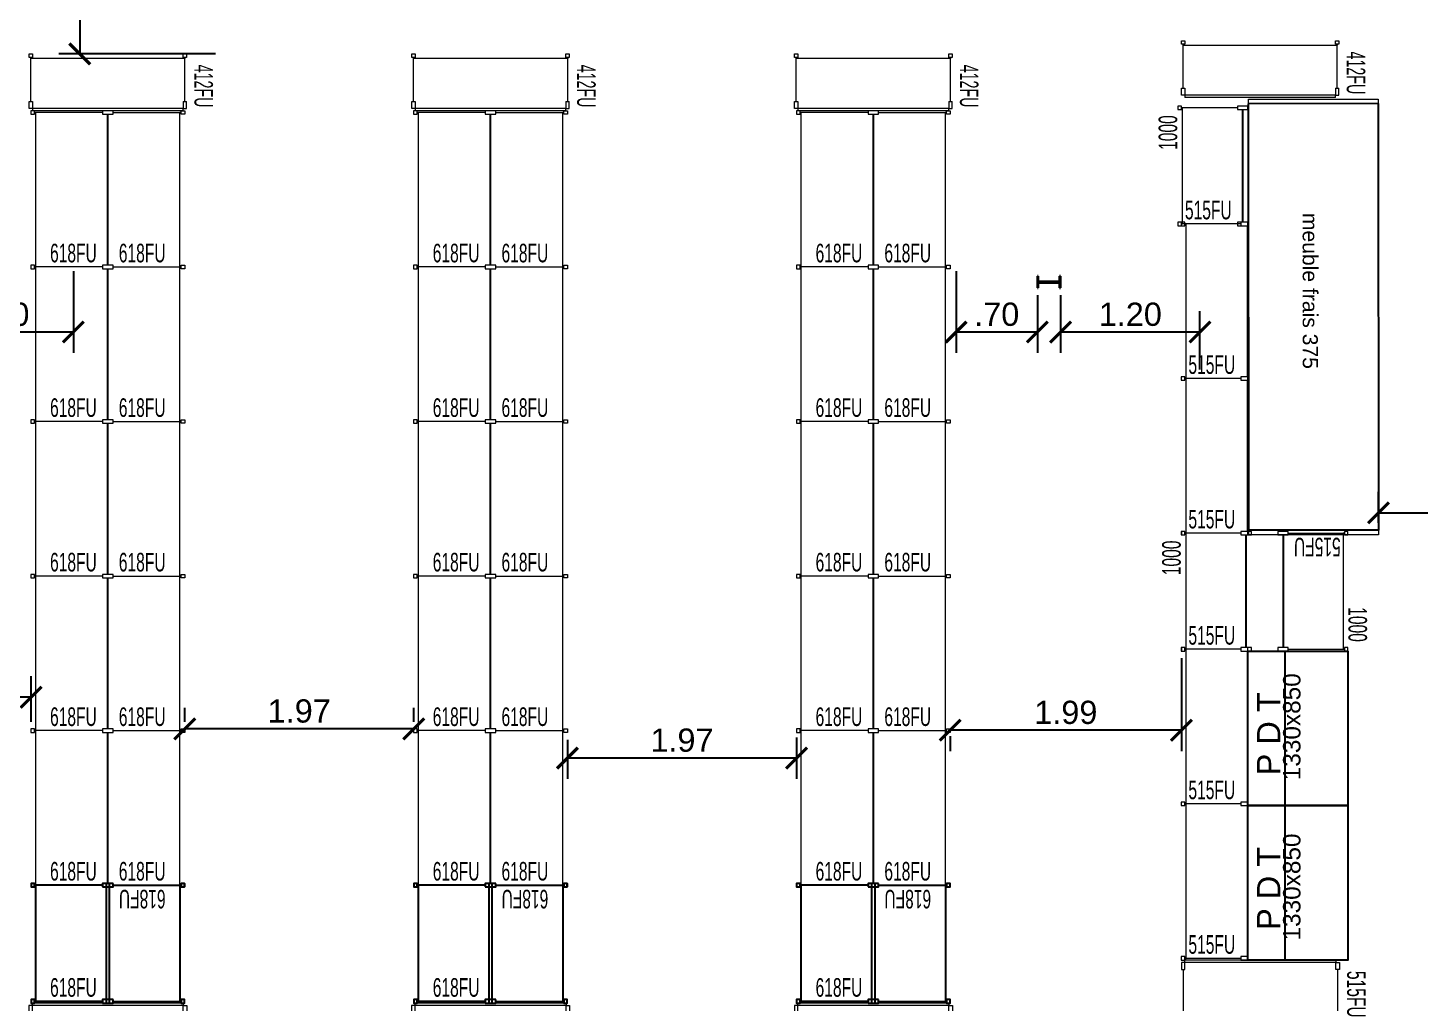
# Model space of a CAD drawing. Header units: millimetres. Extents: x 15590 to 15992, y 1055 to 1132.
# Drawn here: x 15759.24 to 15771.23, y 1082.17 to 1090.56 of the extents above; entities that cross this region are included whole.
import ezdxf
from ezdxf.enums import TextEntityAlignment as Align

# ---------------------------------------------------------------- set-up
doc = ezdxf.new("R2010")
doc.units = ezdxf.units.MM
doc.header["$MEASUREMENT"] = 0
doc.layers.get('0').update_dxf_attribs({"lineweight": 9})
for name, color, linetype in [('CAISSES', 7, 'Continuous'), ('FAMILLES', 8, 'Continuous'), ('frais', 5, 'Continuous'), ('GOND', 6, 'Continuous'), ('structure', 7, 'Continuous')]:
    doc.layers.add(name, color=color, linetype=linetype)
doc.layers.add('DM cloison', color=7, linetype='Continuous', lineweight=9)
doc.layers.add('FACADES_Stylo_No__88', color=7, linetype='Continuous', lineweight=9, true_color=0xfb03ff)
doc.styles.get("Standard").update_dxf_attribs({"font": 'swiss.ttf', "height": 0.2})
doc.styles.add('STYLE_GENERE_1', font='arial.ttf')
doc.dimstyles.get("Standard").update_dxf_attribs({"dimtxt": 0.2, "dimasz": 0.18, "dimexe": 0.18, "dimexo": 0.0625, "dimgap": 0.05, "dimtad": 1, "dimzin": 4, "dimdsep": 46, "dimtxsty": 'Standard', "dimblk": 'ARCHTICK', "dimcen": 0.09, "dimadec": 0, "dimazin": 0, "dimtfac": 1, "dimtofl": 0, "dimtmove": 0, "dimatfit": 3, "dimfxl": 1, "dimtolj": 1, "dimtzin": 0, "dimarcsym": 0})

# ---------------------------------------------------------------- blocks, each defined once
blk = doc.blocks.new('JOUE FRAIS')
at = {"layer": 'frais', "linetype": 'ByBlock', "lineweight": -2}
for p, q in [((-0.558, 0.04), (0.557, 0.04)), ((-0.558, 0), (-0.558, 0.04)), ((0.557, 0), (-0.558, 0)), ((0.557, 0.04), (0.557, 0))]:
    blk.add_line(p, q, dxfattribs=at)
blk = doc.blocks.new('*U65')
at = {"color": 5, "linetype": 'ByBlock', "lineweight": -2}
for p, q in [((0.04, 1.115), (3.71, 1.115)), ((0.04, 1.115), (0.04, 0)), ((3.71, 1.115), (3.71, 0)), ((3.71, 0), (0.04, 0))]:
    blk.add_line(p, q, dxfattribs=at)
blk.add_text('meuble frais 375', height=0.13, dxfattribs=at).set_placement((0.98, 0.464))
blk = doc.blocks.new('P515X133')
at = {"color": 6}
for points in [[(-0.533, 0.665), (-0.543, 0.665), (-0.543, 0.68), (-0.574, 0.68), (-0.574, 0.65), (-0.543, 0.65), (-0.543, 0.665), (-0.533, 0.665)], [(-0.06, 0.665), (-0.533, 0.665)], [(-0.533, -0.665), (-0.533, 0.665)], [(-0.533, -0.665), (-0.543, -0.665), (-0.543, -0.65), (-0.574, -0.65), (-0.574, -0.68), (-0.543, -0.68), (-0.543, -0.665), (-0.533, -0.665)], [(-0.06, -0.665), (-0.533, -0.665)]]:
    blk.add_lwpolyline(points, dxfattribs=at)
for points in [[(-0.06, 0.65), (0, 0.65), (0, 0.68), (-0.06, 0.68)], [(-0.06, -0.68), (0, -0.68), (0, -0.65), (-0.06, -0.65)]]:
    blk.add_lwpolyline(points, close=True, dxfattribs=at)
at = {"color": 7, "lineweight": 25}
blk.add_lwpolyline([(0, -0.65), (0, 0.65)], dxfattribs=at)
at = {"color": 151, "lineweight": 15, "width": 0.6}
blk.add_text('515FU', height=0.16, dxfattribs=at).set_placement((-0.11, -0.545), align=Align.MIDDLE_RIGHT)
blk = doc.blocks.new('_ArchTick')
at = {"color": 0, "linetype": 'ByBlock', "const_width": 0.15}
blk.add_lwpolyline([(-0.5, -0.5), (0.5, 0.5)], dxfattribs=at)
blk = doc.blocks.new('*D248')
at = {"color": 0, "lineweight": -2, "transparency": 16777216}
for p, q in [((15768.132, 1088.264), (15768.132, 1087.767)), ((15769.332, 1087.625), (15769.332, 1088.127)), ((15769.332, 1087.947), (15768.132, 1087.947))]:
    blk.add_line(p, q, dxfattribs=at)
at = {"layer": 'DEFPOINTS', "color": 0, "transparency": 16777216}
for p in [(15768.132, 1088.327), (15768.132, 1087.947), (15769.332, 1087.562)]:
    blk.add_point(p, dxfattribs=at)
at = {"color": 0, "lineweight": -2, "transparency": 16777216, "xscale": 0.18, "yscale": 0.18, "zscale": 0.18, "rotation": 180}
blk.add_blockref('_ArchTick', (15768.132, 1087.947), dxfattribs=at)
at = {"color": 0, "lineweight": -2, "transparency": 16777216, "xscale": 0.18, "yscale": 0.18, "zscale": 0.18}
blk.add_blockref('_ArchTick', (15769.332, 1087.947), dxfattribs=at)
at = {"color": 0, "transparency": 16777216, "insert": (15768.732, 1088.099), "char_height": 0.2, "attachment_point": 5}
blk.add_mtext('\\A1;1.20', dxfattribs=at)
blk = doc.blocks.new('*D249')
at = {"color": 0, "lineweight": -2, "transparency": 16777216}
for p, q in [((15767.232, 1088.47), (15767.232, 1087.767)), ((15767.932, 1088.264), (15767.932, 1087.767)), ((15767.932, 1087.947), (15767.232, 1087.947))]:
    blk.add_line(p, q, dxfattribs=at)
at = {"layer": 'DEFPOINTS', "color": 0, "transparency": 16777216}
for p in [(15767.232, 1088.532), (15767.932, 1088.327), (15767.232, 1087.947)]:
    blk.add_point(p, dxfattribs=at)
at = {"color": 0, "lineweight": -2, "transparency": 16777216, "xscale": 0.18, "yscale": 0.18, "zscale": 0.18, "rotation": 180}
blk.add_blockref('_ArchTick', (15767.232, 1087.947), dxfattribs=at)
at = {"color": 0, "lineweight": -2, "transparency": 16777216, "xscale": 0.18, "yscale": 0.18, "zscale": 0.18}
blk.add_blockref('_ArchTick', (15767.932, 1087.947), dxfattribs=at)
at = {"color": 0, "transparency": 16777216, "insert": (15767.582, 1088.099), "char_height": 0.2, "attachment_point": 5}
blk.add_mtext('\\A1;.70', dxfattribs=at)
blk = doc.blocks.new('*D250')
at = {"color": 0, "lineweight": -2, "transparency": 16777216}
for p, q in [((15759.632, 1088.47), (15759.632, 1087.767)), ((15758.332, 1088.264), (15758.332, 1087.767)), ((15759.632, 1087.947), (15758.332, 1087.947))]:
    blk.add_line(p, q, dxfattribs=at)
at = {"layer": 'DEFPOINTS', "color": 0, "transparency": 16777216}
for p in [(15759.632, 1088.532), (15758.332, 1088.327), (15758.332, 1087.947)]:
    blk.add_point(p, dxfattribs=at)
at = {"color": 0, "lineweight": -2, "transparency": 16777216, "xscale": 0.18, "yscale": 0.18, "zscale": 0.18, "rotation": 180}
blk.add_blockref('_ArchTick', (15758.332, 1087.947), dxfattribs=at)
at = {"color": 0, "lineweight": -2, "transparency": 16777216, "xscale": 0.18, "yscale": 0.18, "zscale": 0.18}
blk.add_blockref('_ArchTick', (15759.632, 1087.947), dxfattribs=at)
at = {"color": 0, "transparency": 16777216, "insert": (15758.982, 1088.099), "char_height": 0.2, "attachment_point": 5}
blk.add_mtext('\\A1;1.30', dxfattribs=at)
blk = doc.blocks.new('TG 515X133')
at = {"color": 6}
for p, q in [((-0.68, 0.02), (-0.68, 0.08)), ((-0.68, 0.08), (-0.65, 0.08)), ((-0.65, 0.02), (-0.68, 0.02)), ((-0.65, 0.08), (-0.65, 0.02)), ((-0.65, 0), (-0.65, 0.02)), ((-0.65, 0.02), (0.65, 0.02)), ((-0.65, 0), (0.65, 0)), ((0.68, 0.08), (0.65, 0.08)), ((0.65, 0.08), (0.65, 0.02)), ((0.65, 0.02), (0.68, 0.02)), ((0.65, 0.02), (0.65, 0)), ((0.68, 0.02), (0.68, 0.08))]:
    blk.add_line(p, q, dxfattribs=at)
for points in [[(-0.665, 0.5535), (-0.665, 0.5635), (-0.65, 0.5635), (-0.65, 0.5935), (-0.68, 0.5935), (-0.68, 0.5635), (-0.665, 0.5635), (-0.665, 0.5535)], [(-0.665, 0.08), (-0.665, 0.5535)], [(-0.665, 0.553), (0.665, 0.553)], [(0.665, 0.5535), (0.665, 0.5635), (0.68, 0.5635), (0.68, 0.5935), (0.65, 0.5935), (0.65, 0.5635), (0.665, 0.5635), (0.665, 0.5535)], [(0.665, 0.08), (0.665, 0.5535)]]:
    blk.add_lwpolyline(points, dxfattribs=at)
blk = doc.blocks.new('TG 515X133 1')
blk.add_blockref('TG 515X133', (0, 0))
at = {"color": 151, "lineweight": 15, "width": 0.6}
blk.add_text('515FU', height=0.16, rotation=90, dxfattribs=at).set_placement((-0.827, 0.495), align=Align.MIDDLE_RIGHT)
blk = doc.blocks.new('A$C25A4076D')
at = {"color": 82}
for p, q in [((0.32, 1.33), (0.32, 2.66)), ((0.32, 0), (0.32, 1.33))]:
    blk.add_line(p, q, dxfattribs=at)
for points in [[(0, 1.33), (0, 2.66), (0.86, 2.66), (0.86, 1.33)], [(0, 0), (0, 1.33), (0.86, 1.33), (0.86, 0)]]:
    blk.add_lwpolyline(points, close=True, dxfattribs=at)
at = {"color": 82, "char_height": 0.09, "width": 1.115, "attachment_point": 2, "rotation": 90}
for s, insert in [(' {\\H1.6667x;\\C7;1330x850\\H0.66666x;\\C82; }', (0.302, 1.991)), (' {\\H2.2222x;\\C256;P D T\\H0.5x;\\C82; }', (0.078, 1.93)), (' {\\H1.6667x;\\C7;1330x850\\H0.66666x;\\C82; }', (0.302, 0.612)), (' {\\H2.2222x;\\C256;P D T\\H0.5x;\\C82; }', (0.078, 0.6))]:
    blk.add_mtext(s, dxfattribs=dict(at, insert=insert))
blk = doc.blocks.new('2P618X133')
at = {"color": 6}
for points in [[(-0.621, 1.345), (-0.631, 1.345), (-0.631, 1.36), (-0.662, 1.36), (-0.662, 1.33), (-0.631, 1.33), (-0.631, 1.345), (-0.621, 1.345)], [(-0.045, 1.345), (-0.621, 1.345)], [(-0.621, 0.015), (-0.621, 1.345)], [(0.045, 1.345), (0.621, 1.345)], [(0.621, 1.345), (0.631, 1.345), (0.631, 1.36), (0.662, 1.36), (0.662, 1.33), (0.631, 1.33), (0.631, 1.345), (0.621, 1.345)], [(0.621, 0.015), (0.621, 1.345)], [(-0.621, 0.015), (-0.631, 0.015), (-0.631, 0.03), (-0.662, 0.03), (-0.662, 0), (-0.631, 0), (-0.631, 0.015), (-0.621, 0.015)], [(-0.045, 0.015), (-0.621, 0.015)], [(0.045, 0.015), (0.621, 0.015)], [(0.621, 0.015), (0.631, 0.015), (0.631, 0.03), (0.662, 0.03), (0.662, 0), (0.631, 0), (0.631, 0.015), (0.621, 0.015)]]:
    blk.add_lwpolyline(points, dxfattribs=at)
for points in [[(-0.045, 1.33), (0.045, 1.33), (0.045, 1.36), (-0.045, 1.36)], [(-0.045, 0), (0.045, 0), (0.045, 0.03), (-0.045, 0.03)]]:
    blk.add_lwpolyline(points, close=True, dxfattribs=at)
at = {"color": 7, "lineweight": 25}
blk.add_lwpolyline([(0, 0.03), (0, 1.33)], dxfattribs=at)
blk.add_lwpolyline([(0, 0.03), (0, 1.33)], dxfattribs=at)
at = {"color": 151, "lineweight": 15, "width": 0.6}
for p in [(-0.095, 0.135), (0.497, 0.135)]:
    blk.add_text('618FU', height=0.16, dxfattribs=at).set_placement(p, align=Align.MIDDLE_RIGHT)
blk = doc.blocks.new('A$C72C830AC')
at = {"layer": 'GOND', "color": 7, "lineweight": 25}
blk.add_lwpolyline([(0, 1.03), (0, 0.03)], dxfattribs=at)
at = {"layer": 'GOND'}
for points in [[(0.06, 1.03), (0, 1.03), (0, 1), (0.06, 1)], [(0.06, 0.03), (0, 0.03), (0, 0), (0.06, 0)]]:
    blk.add_lwpolyline(points, close=True, dxfattribs=at)
for points in [[(0.06, 1.015), (0.636, 1.015)], [(0.636, 1.015), (0.646, 1.015), (0.646, 1), (0.676, 1), (0.676, 1.03), (0.646, 1.03), (0.646, 1.015), (0.636, 1.015)], [(0.636, 1.015), (0.636, 0.015)], [(0.06, 0.015), (0.636, 0.015)], [(0.636, 0.015), (0.646, 0.015), (0.646, 0), (0.676, 0), (0.676, 0.03), (0.646, 0.03), (0.646, 0.015), (0.636, 0.015)]]:
    blk.add_lwpolyline(points, dxfattribs=at)
at = {"color": 151, "lineweight": 15, "width": 0.6}
blk.add_text('618FU', height=0.16, rotation=180, dxfattribs=at).set_placement((0.11, 0.895), align=Align.MIDDLE_RIGHT)
blk = doc.blocks.new('*D259')
at = {"color": 0, "lineweight": -2, "transparency": 16777216}
for p, q in [((15760.78, 1092.402), (15759.507, 1092.402)), ((15759.687, 1092.402), (15759.687, 1090.341)), ((15760.857, 1090.341), (15759.507, 1090.341))]:
    blk.add_line(p, q, dxfattribs=at)
at = {"layer": 'DEFPOINTS', "color": 0, "transparency": 16777216}
for p in [(15760.843, 1092.402), (15759.687, 1090.341), (15760.919, 1090.341)]:
    blk.add_point(p, dxfattribs=at)
at = {"color": 0, "lineweight": -2, "transparency": 16777216, "xscale": 0.18, "yscale": 0.18, "zscale": 0.18}
for p, rotation in [((15759.687, 1092.402), 90), ((15759.687, 1090.341), 270)]:
    blk.add_blockref('_ArchTick', p, dxfattribs=dict(at, rotation=rotation))
at = {"color": 0, "transparency": 16777216, "insert": (15759.534, 1091.372), "char_height": 0.2, "attachment_point": 5, "rotation": 90}
blk.add_mtext('\\A1;2.06', dxfattribs=at)
blk = doc.blocks.new('TG412')
at = {"layer": 'FACADES_Stylo_No__88', "linetype": 'Continuous'}
for p, q in [((-0.02, 0.678), (-0.08, 0.678)), ((-0.08, 0.649), (-0.08, 0.678)), ((-0.08, 0.649), (-0.02, 0.649)), ((-0.02, 0.649), (-0.02, 0.678)), ((0, 0.649), (-0.02, 0.649)), ((-0.02, 0.649), (-0.02, -0.649)), ((0, 0.649), (0, -0.649)), ((-0.08, -0.678), (-0.08, -0.649)), ((-0.08, -0.649), (-0.02, -0.649)), ((-0.02, -0.678), (-0.08, -0.678)), ((-0.02, -0.649), (-0.02, -0.678)), ((-0.02, -0.649), (0, -0.649))]:
    blk.add_line(p, q, dxfattribs=at)
at = {"layer": 'FACADES_Stylo_No__88', "linetype": 'Continuous', "flags": 128}
for points in [[(-0.45, 0.664), (-0.459, 0.664), (-0.459, 0.649), (-0.489, 0.649), (-0.489, 0.678), (-0.459, 0.678), (-0.459, 0.664)], [(-0.45, -0.664), (-0.459, -0.664), (-0.459, -0.678), (-0.489, -0.678), (-0.489, -0.649), (-0.459, -0.649), (-0.459, -0.664)]]:
    blk.add_lwpolyline(points, close=True, dxfattribs=at)
for points in [[(-0.08, 0.664), (-0.45, 0.664)], [(-0.449, 0.664), (-0.449, -0.664)], [(-0.08, -0.664), (-0.45, -0.664)]]:
    blk.add_lwpolyline(points, dxfattribs=at)
at = {"color": 151, "linetype": 'Continuous', "insert": (-0.028, 0.824), "char_height": 0.15965, "attachment_point": 6, "style": 'STYLE_GENERE_1'}
blk.add_mtext('\\A1;{\\W0.550000x;\\fArial|b0|i0|c0|p34;412FU}', dxfattribs=at)
blk = doc.blocks.new('*D270')
at = {"color": 0, "lineweight": -2, "transparency": 16777216}
for p, q in [((15769.172, 1085.14), (15769.172, 1084.341)), ((15769.172, 1084.521), (15767.182, 1084.521)), ((15767.182, 1084.469), (15767.182, 1084.341))]:
    blk.add_line(p, q, dxfattribs=at)
at = {"layer": 'DEFPOINTS', "color": 0, "transparency": 16777216}
for p in [(15769.172, 1085.202), (15767.182, 1084.532), (15767.182, 1084.521)]:
    blk.add_point(p, dxfattribs=at)
at = {"color": 0, "lineweight": -2, "transparency": 16777216, "xscale": 0.18, "yscale": 0.18, "zscale": 0.18, "rotation": 180}
blk.add_blockref('_ArchTick', (15767.182, 1084.521), dxfattribs=at)
at = {"color": 0, "lineweight": -2, "transparency": 16777216, "xscale": 0.18, "yscale": 0.18, "zscale": 0.18}
blk.add_blockref('_ArchTick', (15769.172, 1084.521), dxfattribs=at)
at = {"color": 0, "transparency": 16777216, "insert": (15768.177, 1084.673), "char_height": 0.2, "attachment_point": 5}
blk.add_mtext('\\A1;1.99', dxfattribs=at)
blk = doc.blocks.new('*D271')
at = {"color": 0, "lineweight": -2, "transparency": 16777216}
for p, q in [((15763.886, 1084.439), (15763.886, 1084.101)), ((15765.859, 1084.458), (15765.859, 1084.101)), ((15765.859, 1084.281), (15763.886, 1084.281))]:
    blk.add_line(p, q, dxfattribs=at)
at = {"layer": 'DEFPOINTS', "color": 0, "transparency": 16777216}
for p in [(15763.886, 1084.502), (15765.859, 1084.521), (15763.886, 1084.281)]:
    blk.add_point(p, dxfattribs=at)
at = {"color": 0, "lineweight": -2, "transparency": 16777216, "xscale": 0.18, "yscale": 0.18, "zscale": 0.18, "rotation": 180}
blk.add_blockref('_ArchTick', (15763.886, 1084.281), dxfattribs=at)
at = {"color": 0, "lineweight": -2, "transparency": 16777216, "xscale": 0.18, "yscale": 0.18, "zscale": 0.18}
blk.add_blockref('_ArchTick', (15765.859, 1084.281), dxfattribs=at)
at = {"color": 0, "transparency": 16777216, "insert": (15764.872, 1084.434), "char_height": 0.2, "attachment_point": 5}
blk.add_mtext('\\A1;1.97', dxfattribs=at)
blk = doc.blocks.new('*D272')
at = {"color": 0, "lineweight": -2, "transparency": 16777216}
for p, q in [((15760.591, 1084.594), (15760.591, 1084.712)), ((15762.563, 1084.594), (15762.563, 1084.712)), ((15762.563, 1084.532), (15760.591, 1084.532))]:
    blk.add_line(p, q, dxfattribs=at)
at = {"layer": 'DEFPOINTS', "color": 0, "transparency": 16777216}
for p in [(15760.591, 1084.532), (15760.591, 1084.532), (15762.563, 1084.532)]:
    blk.add_point(p, dxfattribs=at)
at = {"color": 0, "lineweight": -2, "transparency": 16777216, "xscale": 0.18, "yscale": 0.18, "zscale": 0.18, "rotation": 180}
blk.add_blockref('_ArchTick', (15760.591, 1084.532), dxfattribs=at)
at = {"color": 0, "lineweight": -2, "transparency": 16777216, "xscale": 0.18, "yscale": 0.18, "zscale": 0.18}
blk.add_blockref('_ArchTick', (15762.563, 1084.532), dxfattribs=at)
at = {"color": 0, "transparency": 16777216, "insert": (15761.577, 1084.685), "char_height": 0.2, "attachment_point": 5}
blk.add_mtext('\\A1;1.97', dxfattribs=at)
blk = doc.blocks.new('*D273')
at = {"color": 0, "lineweight": -2, "transparency": 16777216}
for p, q in [((15757.297, 1084.594), (15757.297, 1084.985)), ((15759.268, 1084.594), (15759.268, 1084.985)), ((15759.268, 1084.805), (15757.297, 1084.805))]:
    blk.add_line(p, q, dxfattribs=at)
at = {"layer": 'DEFPOINTS', "color": 0, "transparency": 16777216}
for p in [(15757.297, 1084.805), (15757.297, 1084.532), (15759.268, 1084.532)]:
    blk.add_point(p, dxfattribs=at)
at = {"color": 0, "lineweight": -2, "transparency": 16777216, "xscale": 0.18, "yscale": 0.18, "zscale": 0.18, "rotation": 180}
blk.add_blockref('_ArchTick', (15757.297, 1084.805), dxfattribs=at)
at = {"color": 0, "lineweight": -2, "transparency": 16777216, "xscale": 0.18, "yscale": 0.18, "zscale": 0.18}
blk.add_blockref('_ArchTick', (15759.268, 1084.805), dxfattribs=at)
at = {"color": 0, "transparency": 16777216, "insert": (15758.282, 1084.958), "char_height": 0.2, "attachment_point": 5}
blk.add_mtext('\\A1;1.97', dxfattribs=at)
blk = doc.blocks.new('*D280')
at = {"color": 0, "lineweight": -2, "transparency": 16777216}
for p, q in [((15770.869, 1086.305), (15770.869, 1086.571)), ((15772.672, 1086.305), (15772.672, 1086.571)), ((15770.869, 1086.391), (15772.672, 1086.391))]:
    blk.add_line(p, q, dxfattribs=at)
at = {"layer": 'DEFPOINTS', "color": 0, "transparency": 16777216}
for p in [(15772.672, 1086.391), (15770.869, 1086.243), (15772.672, 1086.243)]:
    blk.add_point(p, dxfattribs=at)
at = {"color": 0, "lineweight": -2, "transparency": 16777216, "xscale": 0.18, "yscale": 0.18, "zscale": 0.18, "rotation": 180}
blk.add_blockref('_ArchTick', (15770.869, 1086.391), dxfattribs=at)
at = {"color": 0, "lineweight": -2, "transparency": 16777216, "xscale": 0.18, "yscale": 0.18, "zscale": 0.18}
blk.add_blockref('_ArchTick', (15772.672, 1086.391), dxfattribs=at)
at = {"color": 0, "transparency": 16777216, "insert": (15771.771, 1086.544), "char_height": 0.2, "attachment_point": 5}
blk.add_mtext('\\A1;1.80', dxfattribs=at)

msp = doc.modelspace()

# ---------------------------------------------------------------- linework, layer by layer
at = {"color": 6}
for points in [[(15769.182, 1089.877), (15769.172, 1089.877), (15769.172, 1089.892), (15769.142, 1089.892), (15769.142, 1089.862), (15769.172, 1089.862), (15769.172, 1089.877), (15769.182, 1089.877)], [(15769.655, 1089.877), (15769.182, 1089.877)], [(15769.182, 1088.877), (15769.182, 1089.877)], [(15769.182, 1088.877), (15769.172, 1088.877), (15769.172, 1088.892), (15769.142, 1088.892), (15769.142, 1088.862), (15769.172, 1088.862), (15769.172, 1088.877), (15769.182, 1088.877)], [(15769.655, 1088.877), (15769.182, 1088.877)], [(15769.212, 1086.217), (15769.202, 1086.217), (15769.202, 1086.232), (15769.172, 1086.232), (15769.172, 1086.202), (15769.202, 1086.202), (15769.202, 1086.217), (15769.212, 1086.217)], [(15769.685, 1086.217), (15769.212, 1086.217)], [(15769.212, 1085.217), (15769.212, 1086.217)], [(15770.092, 1086.217), (15770.565, 1086.217)], [(15770.565, 1086.217), (15770.575, 1086.217), (15770.575, 1086.202), (15770.605, 1086.202), (15770.605, 1086.232), (15770.575, 1086.232), (15770.575, 1086.217), (15770.565, 1086.217)], [(15770.565, 1086.217), (15770.565, 1085.217)], [(15769.212, 1085.217), (15769.202, 1085.217), (15769.202, 1085.232), (15769.172, 1085.232), (15769.172, 1085.202), (15769.202, 1085.202), (15769.202, 1085.217), (15769.212, 1085.217)], [(15769.685, 1085.217), (15769.212, 1085.217)], [(15770.092, 1085.217), (15770.565, 1085.217)], [(15770.565, 1085.217), (15770.575, 1085.217), (15770.575, 1085.202), (15770.605, 1085.202), (15770.605, 1085.232), (15770.575, 1085.232), (15770.575, 1085.217), (15770.565, 1085.217)]]:
    msp.add_lwpolyline(points, dxfattribs=at)
for points in [[(15769.655, 1089.862), (15769.745, 1089.862), (15769.745, 1089.892), (15769.655, 1089.892)], [(15769.655, 1088.862), (15769.745, 1088.862), (15769.745, 1088.892), (15769.655, 1088.892)], [(15769.685, 1086.202), (15769.775, 1086.202), (15769.775, 1086.232), (15769.685, 1086.232)], [(15770.092, 1086.232), (15770.002, 1086.232), (15770.002, 1086.202), (15770.092, 1086.202)], [(15769.685, 1085.202), (15769.775, 1085.202), (15769.775, 1085.232), (15769.685, 1085.232)], [(15770.092, 1085.232), (15770.002, 1085.232), (15770.002, 1085.202), (15770.092, 1085.202)]]:
    msp.add_lwpolyline(points, close=True, dxfattribs=at)
at = {"color": 6, "lineweight": 25}
for points in [[(15769.7, 1088.892), (15769.7, 1089.862)], [(15769.7, 1088.892), (15769.7, 1089.862)], [(15769.73, 1085.232), (15769.73, 1086.202)], [(15769.73, 1085.232), (15769.73, 1086.202)], [(15770.047, 1086.202), (15770.047, 1085.232)], [(15770.047, 1086.202), (15770.047, 1085.232)]]:
    msp.add_lwpolyline(points, dxfattribs=at)
at = {"layer": 'structure', "color": 160, "linetype": 'Continuous', "lineweight": 35, "ltscale": 1000}
for p, q in [((15767.94, 1088.427), (15767.932, 1088.427)), ((15767.932, 1088.427), (15767.932, 1088.327)), ((15767.932, 1088.327), (15767.94, 1088.327)), ((15767.94, 1088.385), (15767.94, 1088.427)), ((15767.94, 1088.327), (15767.94, 1088.368)), ((15768.118, 1088.38), (15767.946, 1088.38)), ((15767.946, 1088.374), (15768.118, 1088.374)), ((15768.132, 1088.427), (15768.123, 1088.427)), ((15768.123, 1088.427), (15768.123, 1088.385)), ((15768.123, 1088.368), (15768.123, 1088.327)), ((15768.123, 1088.327), (15768.132, 1088.327)), ((15768.132, 1088.327), (15768.132, 1088.427))]:
    msp.add_line(p, q, dxfattribs=at)
for centre, start, end in [((15767.946, 1088.385), 180, 270), ((15767.946, 1088.368), 90, 180), ((15768.118, 1088.385), 270, 0), ((15768.118, 1088.368), 0, 90)]:
    msp.add_arc(centre, 0.0056, start, end, dxfattribs=at)

# ---------------------------------------------------------------- block references
for name, p, rotation in [('TG412', (15769.85, 1089.965), 270), ('TG412', (15759.929, 1089.852), 270), ('TG412', (15763.224, 1089.852), 270), ('TG412', (15766.52, 1089.852), 270), ('TG 515X133 1', (15769.852, 1082.542), 180), ('TG 515X133 1', (15759.929, 1082.172), 180), ('TG 515X133 1', (15763.224, 1082.172), 180), ('TG 515X133 1', (15766.52, 1082.172), 180)]:
    msp.add_blockref(name, p, dxfattribs=dict(rotation=rotation))
for name, p in [('2P618X133', (15759.929, 1088.492)), ('2P618X133', (15763.224, 1088.492)), ('2P618X133', (15766.52, 1088.492)), ('P515X133', (15769.745, 1088.212)), ('2P618X133', (15759.929, 1087.162)), ('2P618X133', (15763.224, 1087.162)), ('2P618X133', (15766.52, 1087.162)), ('P515X133', (15769.745, 1086.882)), ('2P618X133', (15759.929, 1085.832)), ('2P618X133', (15763.224, 1085.832)), ('2P618X133', (15766.52, 1085.832)), ('2P618X133', (15759.929, 1084.502)), ('2P618X133', (15763.224, 1084.502)), ('2P618X133', (15766.52, 1084.502)), ('P515X133', (15769.745, 1084.552)), ('2P618X133', (15759.929, 1083.172)), ('2P618X133', (15763.224, 1083.172)), ('2P618X133', (15766.52, 1083.172)), ('P515X133', (15769.745, 1083.222))]:
    msp.add_blockref(name, p)
at = {"layer": 'CAISSES'}
msp.add_blockref('A$C25A4076D', (15769.745, 1082.542), dxfattribs=at)
at = {"layer": 'DM cloison', "rotation": 0.04462098660886425}
for p in [(15770.309, 1089.912), (15770.311, 1086.202)]:
    msp.add_blockref('JOUE FRAIS', p, dxfattribs=at)
at = {"layer": 'FAMILLES', "color": 5, "rotation": 180}
for p in [(15759.944, 1083.202), (15763.239, 1083.202), (15766.535, 1083.202)]:
    msp.add_blockref('A$C72C830AC', p, dxfattribs=at)
at = {"layer": 'FAMILLES', "color": 5}
for p in [(15759.914, 1082.172), (15763.209, 1082.172), (15766.505, 1082.172)]:
    msp.add_blockref('A$C72C830AC', p, dxfattribs=at)
at = {"layer": 'frais', "rotation": 270.0440373994606}
msp.add_blockref('*U65', (15769.751, 1089.952), dxfattribs=at)

# ---------------------------------------------------------------- texts
at = {"color": 151, "lineweight": 15, "width": 0.6}
for s, rotation, p in [('1000', 90, (15769.056, 1089.813)), ('515FU', 180, (15770.141, 1086.097)), ('1000', 90, (15769.086, 1086.153)), ('1000', 270, (15770.69, 1085.281))]:
    msp.add_text(s, height=0.16, rotation=rotation, dxfattribs=at).set_placement(p, align=Align.MIDDLE_RIGHT)
for p in [(15769.605, 1088.997), (15769.635, 1085.337)]:
    msp.add_text('515FU', height=0.16, dxfattribs=at).set_placement(p, align=Align.MIDDLE_RIGHT)

# ---------------------------------------------------------------- dimensions: what is measured, and where the dimension line sits
dim = msp.add_linear_dim(base=(15759.687, 1090.341), p1=(15760.843, 1092.402), p2=(15760.919, 1090.341), angle=90, dimstyle='Standard')
dim.commit()
dim.dimension.update_dxf_attribs({"geometry": '*D259', "text_midpoint": (15759.534, 1091.372)})
for base, p1, p2, picture, middle in [((15758.332, 1087.947), (15759.632, 1088.532), (15758.332, 1088.327), '*D250', (15758.982, 1088.099)), ((15767.232, 1087.947), (15767.932, 1088.327), (15767.232, 1088.532), '*D249', (15767.582, 1088.099)), ((15768.132, 1087.947), (15769.332, 1087.562), (15768.132, 1088.327), '*D248', (15768.732, 1088.099)), ((15772.672, 1086.391), (15770.869, 1086.243), (15772.672, 1086.243), '*D280', (15771.771, 1086.544)), ((15757.297, 1084.805), (15759.268, 1084.532), (15757.297, 1084.532), '*D273', (15758.282, 1084.958)), ((15767.182, 1084.521), (15769.172, 1085.202), (15767.182, 1084.532), '*D270', (15768.177, 1084.673)), ((15760.591, 1084.532), (15762.563, 1084.532), (15760.591, 1084.532), '*D272', (15761.577, 1084.685)), ((15763.886, 1084.281), (15765.859, 1084.521), (15763.886, 1084.502), '*D271', (15764.872, 1084.434))]:
    dim = msp.add_linear_dim(base=base, p1=p1, p2=p2, dimstyle='Standard')
    dim.commit()
    dim.dimension.update_dxf_attribs({"geometry": picture, "text_midpoint": middle})

doc.saveas('drawing.dxf')
